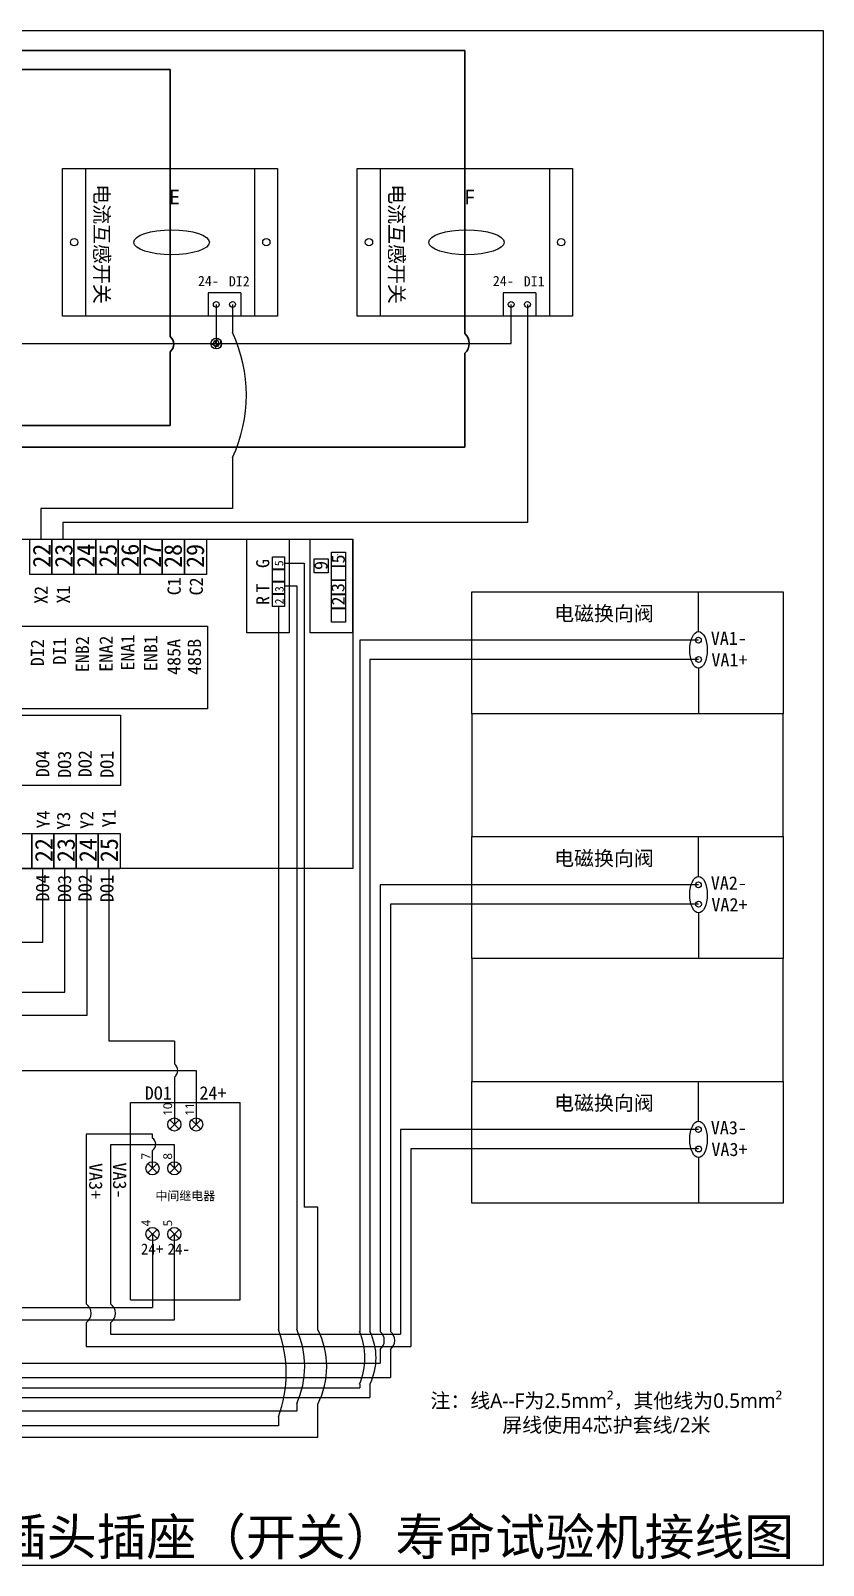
# Model space of a CAD drawing. Header units: millimetres. Extents: x -1 to 7463, y 0 to 2199.
# Drawn here: x 1884 to 2969, y 0 to 2100 of the extents above; entities that cross this region are included whole.
import ezdxf

# ---------------------------------------------------------------- set-up
doc = ezdxf.new("R2010")
doc.units = ezdxf.units.MM
doc.layers.add('Layer1', color=7, linetype='Continuous', lineweight=35)
doc.styles.add('PC_TEXTSTYLE1', font='SimSun.ttf')
doc.styles.get("Standard").update_dxf_attribs({"font": 'arial_0.ttf'})

msp = doc.modelspace()

# ---------------------------------------------------------------- hatches: boundary and pattern name
h = msp.add_hatch()
h.set_pattern_fill('ANGLE', color=0)
h.set_pattern_definition([(0, (328.4444, 1496.63), (0, 6.985), [5.08, -1.905]), (90, (328.4444, 1496.63), (-6.985, 4e-16), [5.08, -1.905])])
h.paths.add_polyline_path([(2145.4, 1671.8, 1), (2130.8, 1671.8, 1)])
h = msp.add_hatch()
h.set_pattern_fill('ANGLE', color=0)
h.set_pattern_definition([(0, (1614.405, 2e-13), (0, 6.985), [5.08, -1.905]), (90, (1614.405, 2e-13), (-6.985, 4e-16), [5.08, -1.905])])
h.paths.add_polyline_path([(2138.1, 1675.8), (2138.1, 1671.8), (2142.1, 1671.8, 0.414214)])
h.paths.add_polyline_path([(2142.1, 1671.8), (2138.1, 1671.8), (2138.1, 1667.8, 0.414214)])
h.paths.add_polyline_path([(2138.1, 1671.8), (2138.1, 1675.8, 1), (2138.1, 1667.8)])

# ---------------------------------------------------------------- linework, layer by layer
for p, q in [((2969, 2100), (-1, 2100)), ((2969, 0), (2969, 2100)), ((1927.5, 1911.5), (2222.1, 1911.5)), ((1927.5, 1709.4), (1927.5, 1911.5)), ((1959, 1911.5), (1959, 1709.4)), ((2190.6, 1911.5), (2190.6, 1709.4)), ((2222.1, 1911.5), (2222.1, 1709.4)), ((2331.1, 1911.5), (2625.7, 1911.5)), ((2331.1, 1709.4), (2331.1, 1911.5)), ((2362.6, 1911.5), (2362.6, 1709.4)), ((2594.2, 1911.5), (2594.2, 1709.4)), ((2625.7, 1911.5), (2625.7, 1709.4)), ((2171.8, 1741.4), (2127, 1741.4)), ((2127, 1741.4), (2127, 1709.4)), ((2138.1, 1725.4), (2138.1, 1671.8)), ((2160.4, 1725.4), (2160.4, 1686.9)), ((2171.8, 1741.4), (2171.8, 1709.4)), ((2575.4, 1741.4), (2530.6, 1741.4)), ((2530.6, 1741.4), (2530.6, 1709.4)), ((2541.7, 1671.8), (2541.7, 1725.4)), ((2564, 1725.4), (2564, 1427.2)), ((2575.4, 1741.4), (2575.4, 1709.4)), ((2222.1, 1709.4), (1927.5, 1709.4)), ((2625.7, 1709.4), (2331.1, 1709.4)), ((523.7, 1671.8), (2541.7, 1671.8)), ((2160.4, 1515.9), (2160.4, 1446.2)), ((2160.4, 1446.2), (1897.8, 1446.2)), ((1897.8, 1446.2), (1897.8, 1404.3)), ((2564, 1427.2), (1928, 1427.2)), ((1928, 1427.2), (1928, 1404.3)), ((2231.7, 1371.4), (2258.4, 1371.4)), ((2258.4, 1371.4), (2258.4, 490.3)), ((2231.7, 1340.2), (2248.3, 1340.2)), ((2248.3, 1340.2), (2248.3, 322.9)), ((2487.9, 1332), (2914, 1332)), ((2487.9, 1165.4), (2487.9, 1332)), ((2798.2, 1277.7), (2798.2, 1332)), ((2914, 1332), (2914, 1165.4)), ((2223.3, 1312.2), (2223.3, 322.6)), ((2798, 1266.1), (2334.4, 1266.1)), ((2334.4, 1266.1), (2334.4, 320.1)), ((2798.2, 1239.5), (2348.4, 1239.5)), ((2348.4, 1239.5), (2348.4, 320.1)), ((2798.2, 1227.7), (2798.2, 1165.4)), ((2914, 1165.4), (2487.9, 1165.4)), ((2487.9, 1165.4), (2487.9, 997.1)), ((2914, 997.1), (2914, 1165.4)), ((2487.9, 997.1), (2914, 997.1)), ((2487.9, 830.5), (2487.9, 997.1)), ((2798.2, 942.8), (2798.2, 997.1)), ((2914, 997.1), (2914, 830.5)), ((1900.8, 852.7), (1900.8, 952.9)), ((1931, 784.3), (1931, 952.9)), ((1961.3, 752.7), (1961.3, 953.5)), ((1991.5, 717.4), (1991.5, 952.9)), ((2798, 931.2), (2362.4, 931.2)), ((2362.4, 931.2), (2362.4, 320.1)), ((2798.2, 904.6), (2376.4, 904.6)), ((2376.4, 904.6), (2376.4, 320.1)), ((2798.2, 892.8), (2798.2, 830.5)), ((1134.2, 852.7), (1900.8, 852.7)), ((2914, 830.5), (2487.9, 830.5)), ((2487.9, 830.5), (2487.9, 662.2)), ((2914, 662.2), (2914, 830.5)), ((1463.3, 784.3), (1931, 784.3)), ((1772, 752.7), (1961.3, 752.7)), ((2080.7, 717.4), (1991.5, 717.4)), ((2080.7, 717.4), (2080.7, 686.2)), ((1493.3, 677.2), (2110.7, 677.2)), ((2110.7, 677.2), (2110.7, 603.3)), ((2080.7, 668.2), (2080.7, 603.3)), ((2487.9, 662.2), (2914, 662.2)), ((2487.9, 495.6), (2487.9, 662.2)), ((2798.2, 607.9), (2798.2, 662.2)), ((2914, 662.2), (2914, 495.6)), ((2020.7, 363.3), (2020.7, 633.3)), ((2020.7, 633.3), (2170.7, 633.3)), ((2170.7, 363.3), (2170.7, 633.3)), ((2074.4, 609.7), (2087.1, 597)), ((2087.1, 609.7), (2074.4, 597)), ((2104.4, 609.7), (2117.1, 597)), ((2117.1, 609.7), (2104.4, 597)), ((1960, 589.8), (1960, 357.8)), ((2050.7, 589.8), (1960, 589.8)), ((2050.7, 584.5), (2050.7, 589.8)), ((2798, 596.3), (2390.4, 596.3)), ((2390.4, 596.3), (2390.4, 316.1)), ((1993.5, 575.3), (1993.5, 357.8)), ((2080.7, 575.3), (1993.5, 575.3)), ((2050.7, 543.3), (2050.7, 567.6)), ((2080.7, 543.3), (2080.7, 575.3)), ((2798.2, 569.7), (2404.4, 569.7)), ((2404.4, 569.7), (2404.4, 299.4)), ((2044.4, 549.7), (2057.1, 537)), ((2057.1, 549.7), (2044.4, 537)), ((2074.4, 549.7), (2087.1, 537)), ((2087.1, 549.7), (2074.4, 537)), ((2798.2, 557.9), (2798.2, 495.6)), ((2277, 490.3), (2258.4, 490.3)), ((2277, 322.7), (2277, 490.3)), ((2914, 495.6), (2487.9, 495.6)), ((2044.4, 459.7), (2057.1, 447)), ((2057.1, 459.7), (2044.4, 447)), ((2050.7, 453.3), (2050.7, 353)), ((2074.4, 459.7), (2087.1, 447)), ((2087.1, 459.7), (2074.4, 447)), ((2080.7, 336), (2080.7, 453.3)), ((2020.7, 363.3), (2170.7, 363.3)), ((1433.3, 353), (2050.7, 353)), ((1323.9, 336), (2080.7, 336)), ((1960, 332), (1960, 299.4)), ((1993.5, 332), (1993.5, 316.1)), ((1993.5, 316.1), (2390.4, 316.1)), ((1960, 299.4), (2404.4, 299.4)), ((2362.4, 295.4), (2362.4, 276.6)), ((2376.4, 295.4), (2376.4, 256.8)), ((1675.4, 276.6), (2362.4, 276.6)), ((1640.4, 256.8), (2376.4, 256.8)), ((1374.3, 242.8), (2334.4, 242.8)), ((2334.4, 247.8), (2334.4, 242.8)), ((2348.4, 247.8), (2348.4, 229.5)), ((1344.2, 229.5), (2348.4, 229.5)), ((2248.3, 210.8), (1659.7, 210.8)), ((2248.3, 221.3), (2248.3, 210.8)), ((2277, 175.2), (2277, 220.6)), ((2223.3, 190.9), (1759.7, 190.9)), ((2223.3, 203.1), (2223.3, 190.9)), ((1817, 175.2), (2277, 175.2)), ((-1, 0), (2969, 0))]:
    msp.add_line(p, q)
at = {"lineweight": 30}
for p, q in [((2478.4, 2073), (265.2, 2073)), ((2478.4, 1911.5), (2478.4, 2073)), ((2074.8, 2046.7), (218.3, 2046.7)), ((2074.8, 1911.5), (2074.8, 2046.7)), ((2074.8, 1911.5), (2074.8, 1709.4)), ((2478.4, 1911.5), (2478.4, 1709.4)), ((2074.8, 1709.4), (2074.8, 1681.5)), ((2478.4, 1709.4), (2478.4, 1685.5)), ((2074.8, 1660.7), (2074.8, 1559.9)), ((2478.4, 1658.7), (2478.4, 1530)), ((2074.8, 1559.9), (241.8, 1559.9)), ((2478.4, 1530), (288.7, 1530))]:
    msp.add_line(p, q, dxfattribs=at)
for centre, radius in [((1943.5, 1810.5), 5), ((2206.6, 1810.5), 5), ((2347.1, 1810.5), 5), ((2610.2, 1810.5), 5), ((2138.1, 1725.4), 4), ((2160.4, 1725.4), 4), ((2541.7, 1725.4), 4), ((2564, 1725.4), 4), ((2138.1, 1671.8), 7.34), ((2798, 1266.1), 4), ((2798.2, 1239.5), 4), ((2798, 931.2), 4), ((2798.2, 904.6), 4), ((2080.7, 603.3), 9), ((2110.7, 603.3), 9), ((2798, 596.3), 4), ((2798.2, 569.7), 4), ((2050.7, 543.3), 9), ((2080.7, 543.3), 9), ((2050.7, 453.3), 9), ((2080.7, 453.3), 9)]:
    msp.add_circle(centre, radius)
for centre, radius, start, end in [((2066.6, 1671.1), 13.2, 308.1772, 51.8228), ((2465.9, 1672.1), 18.3, 313.0458, 46.9542)]:
    msp.add_arc(centre, radius, start, end, dxfattribs=at)
for centre, radius, start, end in [((1977.5, 1601.4), 201.8, 334.9321, 25.0679), ((2138.1, 1671.8), 4, 90, 270), ((2138.1, 1671.8), 4, 270, 90), ((2074.6, 677.2), 10.9, 304.2657, 55.7343), ((2045.4, 576.1), 9.98, 302.1634, 57.8366), ((1951.1, 344.9), 15.7, 304.6234, 55.3766), ((1984.5, 344.9), 15.7, 304.6234, 55.3766), ((2061.1, 262.8), 172.8, 339.7789, 20.2211), ((2135.9, 272.1), 123.3, 335.6851, 24.3149), ((2175.5, 271.7), 113.7, 333.3286, 26.6714), ((2248.3, 283.9), 93.3, 337.207, 22.793), ((2274.9, 283.9), 81.9, 333.8, 26.2), ((2351.9, 307.7), 16.2, 310.2758, 49.7242), ((2366.7, 307.7), 15.7, 308.1131, 51.8869)]:
    msp.add_arc(centre, radius, start, end)
for centre, major_axis, ratio in [((2077, 1810.5), (-51.7, 0), 0.329778), ((2480.6, 1810.5), (-51.7, 0), 0.329778), ((2798.2, 1252.7), (0, 25), 0.480436), ((2798.2, 917.8), (0, 25), 0.480436), ((2798.2, 582.9), (0, 25), 0.480436)]:
    msp.add_ellipse(centre, major_axis=major_axis, ratio=ratio)
at = {"layer": 'Layer1', "lineweight": -3, "ltscale": 5}
for p, q in [((2109.7, 1390.5), (2110.4, 1390.5)), ((2303.9, 1383), (2304.4, 1383))]:
    msp.add_line(p, q, dxfattribs=at)
for points in [[(2325.2, 1404.3), (2325.2, 953.5), (1245.8, 953.5), (1245.8, 1404.3)], [(1882.7, 1355.7), (1882.7, 1404.1), (1912.9, 1404.1), (1912.9, 1355.7)], [(1912.9, 1355.7), (1912.9, 1404.1), (1943.2, 1404.1), (1943.2, 1355.7)], [(1943.2, 1355.7), (1943.2, 1404.1), (1973.4, 1404.1), (1973.4, 1355.7)], [(1973.4, 1355.7), (1973.4, 1404.1), (2003.6, 1404.1), (2003.6, 1355.7)], [(2003.6, 1355.7), (2003.6, 1404.1), (2033.9, 1404.1), (2033.9, 1355.7)], [(2033.9, 1355.7), (2033.9, 1404.1), (2064.1, 1404.1), (2064.1, 1355.7)], [(2064.1, 1355.7), (2064.1, 1404.1), (2094.4, 1404.1), (2094.4, 1355.7)], [(2094.4, 1355.7), (2094.4, 1404.1), (2124.6, 1404.1), (2124.6, 1355.7)], [(2180.1, 1276), (2180.1, 1404.4), (2237.8, 1404.4), (2237.8, 1276), (2208.9, 1276)], [(2266.7, 1276), (2266.7, 1404.4), (2324.4, 1404.4), (2324.4, 1276), (2295.6, 1276)], [(2295.8, 1386.3), (2314.8, 1386.3), (2314.8, 1367.3), (2295.8, 1367.3)], [(2214.9, 1379.8), (2231.7, 1379.8), (2231.7, 1363.1), (2214.9, 1363.1)], [(2272.1, 1377.3), (2291.2, 1377.3), (2291.2, 1358.3), (2272.1, 1358.3)], [(2295.8, 1367.1), (2314.8, 1367.1), (2314.8, 1348), (2295.8, 1348)], [(2214.9, 1362.9), (2231.7, 1362.9), (2231.7, 1346.1), (2214.9, 1346.1)], [(2214.9, 1346), (2231.7, 1346), (2231.7, 1329.2), (2214.9, 1329.2)], [(2295.8, 1347.9), (2314.8, 1347.9), (2314.8, 1328.9), (2295.8, 1328.9)], [(2214.9, 1329), (2231.7, 1329), (2231.7, 1312.2), (2214.9, 1312.2)], [(2295.8, 1328.7), (2314.8, 1328.7), (2314.8, 1309.7), (2295.8, 1309.7)], [(2295.8, 1309.5), (2314.8, 1309.5), (2314.8, 1290.5), (2295.8, 1290.5)], [(1245.7, 1285), (2126.2, 1285), (2126.2, 1171.8), (1245.7, 1171.8)], [(1247.2, 1163.3), (2007.2, 1163.3), (2007.2, 1066.9), (1247.2, 1066.9)], [(1855.4, 952.9), (1855.4, 1001.2), (1885.7, 1001.2), (1885.7, 952.9)], [(1885.7, 952.9), (1885.7, 1001.2), (1915.9, 1001.2), (1915.9, 952.9)], [(1915.9, 952.9), (1915.9, 1001.2), (1946.1, 1001.2), (1946.1, 952.9)], [(1946.1, 952.9), (1946.1, 1001.2), (1976.4, 1001.2), (1976.4, 952.9)], [(1976.4, 952.9), (1976.4, 1001.2), (2006.6, 1001.2), (2006.6, 952.9)]]:
    msp.add_lwpolyline(points, close=True, dxfattribs=at)

# ---------------------------------------------------------------- texts
for s, width, heights, insert, char_height, attachment_point, rotation in [('{\\fMicrosoft YaHei|b0|i0|c134|p34;电流互感开关}', 246.532, [9.19], (1980.2, 1808.1), 20, 5, 270), ('{\\fMicrosoft YaHei|b0|i0|c134|p34;电流互感开关}', 246.532, [9.19], (2383.8, 1808.1), 20, 5, 270), ('{\\fMicrosoft YaHei Light|b0|i0|c134|p34;10}', 20, [0], (2071.7, 615.3), 12, 4, 90), ('{\\fMicrosoft YaHei Light|b0|i0|c134|p34;11}', 20, [0], (2101.7, 615.3), 12, 4, 90), ('{\\fMicrosoft YaHei Light|b0|i0|c134|p34;7}', 20, [0], (2041.7, 555.3), 12, 4, 90), ('{\\fMicrosoft YaHei Light|b0|i0|c134|p34;8}', 20, [0], (2071.7, 555.3), 12, 4, 90), ('{\\fMicrosoft YaHei Light|b0|i0|c134|p34;4}', 20, [0], (2041.7, 468.3), 12, 5, 90), ('{\\fMicrosoft YaHei Light|b0|i0|c134|p34;5}', 20, [0], (2071.7, 468.3), 12, 5, 90)]:
    msp.add_mtext_dynamic_manual_height_columns(s, width=width, gutter_width=12.5, heights=heights, dxfattribs=dict(insert=insert, char_height=char_height, attachment_point=attachment_point, rotation=rotation))
for s, width, gutter_width, heights, insert, char_height, attachment_point in [('{\\fMicrosoft YaHei|b0|i0|c134|p34;E}', 246.532, 12.5, [9.19], (2080.9, 1872.3), 20, 5), ('{\\fMicrosoft YaHei|b0|i0|c134|p34;F}', 246.532, 12.5, [9.19], (2484.5, 1872.3), 20, 5), ('{\\fMicrosoft YaHei|b0|i0|c134|p34;电磁换向阀}', 246.532, 12.5, [9.19], (2668.7, 1301.3), 20, 5), ('{\\fMicrosoft YaHei|b0|i0|c134|p34;电磁换向阀}', 246.532, 12.5, [9.19], (2668.7, 966.4), 20, 5), ('{\\fMicrosoft YaHei|b0|i0|c134|p34;电磁换向阀}', 246.532, 12.5, [9.19], (2668.7, 631.5), 20, 5), ('{\\fMicrosoft YaHei Light|b0|i0|c134|p34;中间继电器}', 450, 12.5, [0], (2095.7, 504.8), 12, 5), ('{\\fMicrosoft YaHei|b0|i0|c134|p34;注：线A--F为2.5mm²，其他线为0.5mm²\\P屏线使用4芯护套线/2米}', 525.037, 0, [146], (2672, 207.5), 20, 5), ('{\\fMicrosoft YaHei|b0|i0|c134|p34;插头插座（开关）寿命试验机接线图}', 1069.68, 12.5, [0], (2929, 35.6), 50, 6)]:
    msp.add_mtext_dynamic_manual_height_columns(s, width=width, gutter_width=gutter_width, heights=heights, dxfattribs=dict(insert=insert, char_height=char_height, attachment_point=attachment_point))
at = {"layer": 'Layer1', "lineweight": -3, "ltscale": 5, "width": 79.426, "attachment_point": 1, "style": 'PC_TEXTSTYLE1'}
for s, insert, char_height in [('24-', (2113, 1764.5), 14), ('DI2', (2155.3, 1764), 14), ('24-', (2516.6, 1764.5), 14), ('DI1', (2558.9, 1764), 14), ('VA1-', (2815, 1277.7), 18.14), ('VA1+', (2815.8, 1248.1), 18.14), ('VA2-', (2815, 942.8), 18.14), ('VA2+', (2815.8, 913.2), 18.14), ('DO1', (2040.2, 655.3), 18.14), ('24+', (2115, 655.5), 18.14), ('VA3-', (2815, 607.9), 18.14), ('VA3+', (2815.8, 578.2), 18.14), ('24+', (2034.9, 440.3), 15), ('24-', (2071.4, 440.3), 15)]:
    msp.add_mtext(s, dxfattribs=dict(at, insert=insert, char_height=char_height))
at = {"layer": 'Layer1', "lineweight": -3, "ltscale": 5, "style": 'PC_TEXTSTYLE1'}
for s, insert, char_height, width, attachment_point, rotation in [('\\pxt1;22', (1887, 1365.1), 24.19, 30.24, 1, 90), ('23', (1917.2, 1365.1), 24.19, 30.24, 1, 90), ('24', (1947.4, 1365.1), 24.19, 30.24, 1, 90), ('\\pxt1;25', (1977.7, 1365.1), 24.19, 30.24, 1, 90), ('26', (2007.9, 1365.1), 24.19, 30.24, 1, 90), ('27', (2038.2, 1365.1), 24.19, 30.24, 1, 90), ('28', (2066.8, 1364.8), 24.19, 30.24, 1, 90), ('G', (2192.7, 1364.7), 18, 30.24, 1, 90), ('5', (2217.9, 1367.1), 12, 30.24, 1, 90), ('9', (2272.3, 1362.1), 18, 30.24, 1, 90), ('5', (2296, 1371), 18, 30.24, 1, 90), ('C1', (2071.3, 1327.4), 18.14, 79.426, 1, 90), ('C2', (2101.6, 1327.2), 18.14, 79.426, 1, 90), ('X2', (1889.1, 1315.5), 18.14, 79.426, 1, 90), ('X1', (1919.7, 1316), 18.14, 79.426, 1, 90), ('T', (2192.7, 1331.1), 18, 30.24, 1, 90), ('R', (2192.7, 1314.1), 18, 30.24, 1, 90), ('3', (2218.4, 1331.8), 12, 30.24, 1, 90), ('3', (2295.5, 1331.8), 18, 30.24, 1, 90), ('2', (2296, 1313.5), 18, 30.24, 1, 90), ('2', (2218.4, 1314.9), 12, 30.24, 1, 90), ('DI2', (1884.2, 1230.3), 18.14, 79.426, 1, 90), ('DI1', (1914.4, 1232.5), 18.14, 79.426, 1, 90), ('ENB2', (1945.8, 1222.1), 18.14, 79.426, 1, 90), ('ENA2', (1978.2, 1222.8), 18.14, 79.426, 1, 90), ('ENA1', (2007.7, 1224.4), 18.14, 79.426, 1, 90), ('ENB1', (2039.1, 1223.5), 18.14, 79.426, 1, 90), ('485A', (2070.9, 1218.4), 18.14, 79.426, 1, 90), ('485B', (2099, 1218.4), 18.14, 79.426, 1, 90), ('DO4', (1891.4, 1078.4), 18.14, 79.426, 1, 90), ('DO3', (1921.3, 1077.6), 18.14, 79.426, 1, 90), ('DO2', (1949.4, 1078.4), 18.14, 79.426, 1, 90), ('DO1', (1979.3, 1077.6), 18.14, 79.426, 1, 90), ('Y4', (1892.1, 1008.3), 18.14, 79.426, 1, 90), ('Y3', (1919.9, 1006.5), 18.14, 79.426, 1, 90), ('Y2', (1951.9, 1007.5), 18.14, 79.426, 1, 90), ('Y1', (1982.1, 1009.6), 18.14, 79.426, 1, 90), ('\\pxt1;22', (1889.9, 962.2), 24.19, 30.24, 1, 90), ('23', (1920.2, 962.2), 24.19, 30.24, 1, 90), ('24', (1950.4, 962.2), 24.19, 30.24, 1, 90), ('\\pxt1;25', (2003.9, 962.2), 24.19, 30.24, 7, 90), ('DO4', (1891.4, 908.5), 18.14, 79.426, 1, 90), ('DO3', (1921.3, 907.7), 18.14, 79.426, 1, 90), ('DO2', (1949.4, 908.5), 18.14, 79.426, 1, 90), ('DO1', (1979.3, 907.7), 18.14, 79.426, 1, 90), ('VA3+', (1982.3, 550.5), 18.14, 79.426, 1, 270), ('VA3-', (2015.1, 551.3), 18.14, 79.426, 1, 270)]:
    msp.add_mtext(s, dxfattribs=dict(at, insert=insert, char_height=char_height, width=width, attachment_point=attachment_point, rotation=rotation))
at = {"layer": 'Layer1', "lineweight": -3, "ltscale": 5, "insert": (2097.1, 1364.8), "char_height": 24.19, "attachment_point": 1, "rotation": 90, "style": 'PC_TEXTSTYLE1'}
msp.add_mtext('29', dxfattribs=at)

doc.saveas('drawing.dxf')
